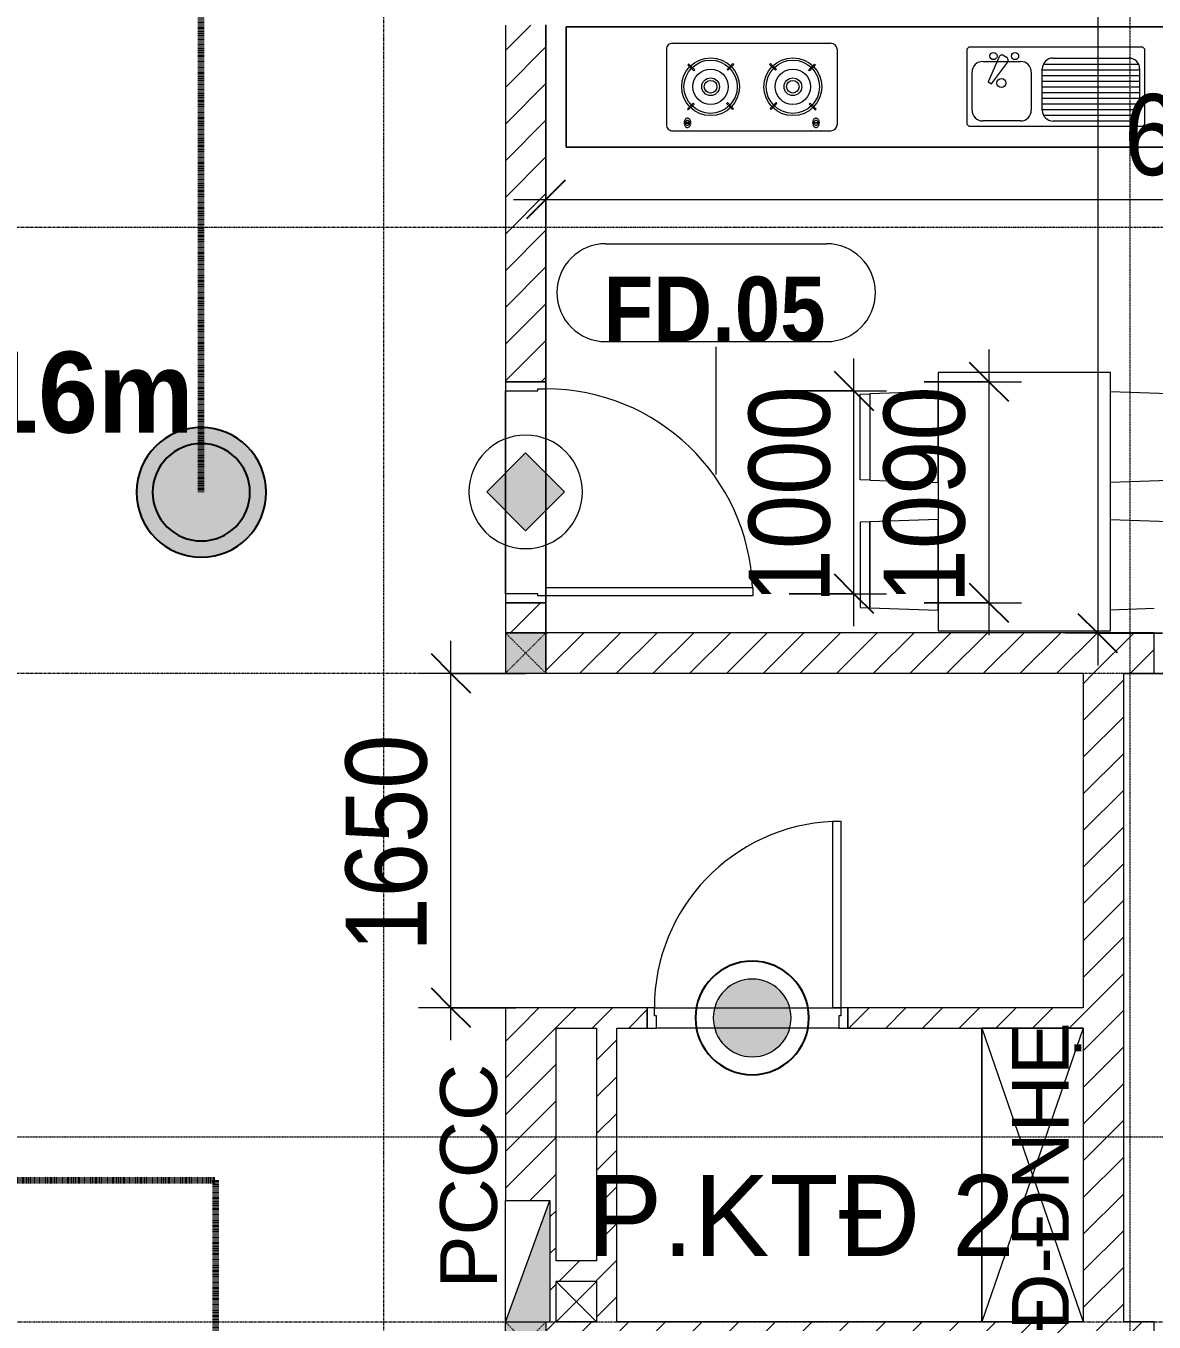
# Model space of a CAD drawing. Header units: millimetres. Extents: x 962 to 241049, y -15958 to 84407.
# Drawn here: x 179666 to 185232, y 33837 to 40231 of the extents above; entities that cross this region are included whole.
import ezdxf

# ---------------------------------------------------------------- set-up
doc = ezdxf.new("R2010")
doc.units = ezdxf.units.MM
for name, pattern in [('1 NÉT CALL OUT', [6, 3, -3]), ('Dash', [6, 3, -3]), ('Dash Dot 3_16_', [7.9375, 4.7625, -1.5875, 0, -1.5875]), ('Grid Line', [22.225, 12.7, -3.175, 3.175, -3.175])]:
    doc.linetypes.add(name, pattern=pattern)
for name, color, linetype, lineweight in [('0-1', 7, 'Continuous', 5), ('0-2', 250, 'Continuous', 9), ('A-ANNO-DIMS', 211, 'Continuous', 9), ('A-ANNO-DIMS-160', 211, 'Continuous', 9), ('A-ANNO-NOTE', 131, 'Continuous', 9), ('A-ANNO-NOTE-1', 131, 'Continuous', 25), ('A-AREA-IDEN', 2, 'Continuous', 9), ('A-DETL-3', 90, '1 NÉT CALL OUT', 100), ('A-DETL-GENF', 92, 'Continuous', 9), ('A-DETL-GENF-2', 1, 'Continuous', 9), ('A-DOOR-3', 1, 'Continuous', 9), ('A-DOOR-FRAM-1', 1, 'Continuous', 9), ('A-DOOR-IDEN', 31, 'Continuous', 9), ('A-FLOR', 192, 'Continuous', 9), ('A-FLOR-1', 250, 'Continuous', 9), ('A-FLOR-2', 9, 'Continuous', 9), ('A-WALL', 113, 'Continuous', 9), ('A-WALL-3', 113, 'Continuous', 18), ('A-WALL-PATT-2', 111, 'Continuous', 9), ('E-FIRE', 2, 'Continuous', 9), ('G-ANNO-SYMB-1', 111, 'Dash Dot 3_16_', 18), ('G-ANNO-TEXT-1', 7, 'Continuous', 9), ('G-ANNO-TEXT-2', 142, 'Continuous', 9), ('I-FURN', 30, 'Continuous', 9), ('I-FURN-1', 254, 'Continuous', 9), ('S-COLS', 52, 'Continuous', 9), ('S-COLS-1', 52, 'Continuous', 5), ('S-COLS-6', 52, 'Continuous', 18), ('S-COLS-7', 52, 'Dash', 9), ('S-COLS-HDLN', 52, 'Dash', 9), ('S-GRID-1', 1, 'Grid Line', 9), ('S-STRS', 31, 'Continuous', 9)]:
    doc.layers.add(name, color=color, linetype=linetype, lineweight=lineweight)
doc.styles.add('Arial_10', font='arial_0.ttf', dxfattribs={"height": 280})
doc.styles.add('Arial_11', font='arial_0.ttf', dxfattribs={"height": 400})
doc.styles.add('Arial_12', font='arial_0.ttf', dxfattribs={"width": 0.95, "height": 400})
doc.styles.add('Arial_B_4', font='arialbd_0.ttf', dxfattribs={"height": 400})
doc.styles.add('Arial_B_5', font='arialbd_0.ttf', dxfattribs={"width": 0.9, "height": 320})
doc.styles.add('UTM Avo', font='UTM Avo.ttf', dxfattribs={"width": 0.9, "height": 400})
doc.dimstyles.new('1_Dim_chi_tiet_2_5', dxfattribs={"dimscale": 304.8, "dimtxt": 399.720379, "dimasz": 0.629921, "dimexe": 0.524934, "dimexo": 0.0625, "dimgap": 0.052493, "dimtad": 1, "dimdec": 0, "dimrnd": 5, "dimzin": 0, "dimdsep": 46, "dimtxsty": 'UTM Avo', "dimblk1": 'OBLIQUE', "dimblk2": 'OBLIQUE', "dimsah": 1, "dimcen": 0.09, "dimdle": 0.524934, "dimazin": 0, "dimtfac": 1, "dimtdec": 4, "dimtix": 1, "dimtmove": 0, "dimatfit": 3, "dimfxl": 1.049869, "dimfxlon": 1, "dimtvp": 1, "dimtolj": 1, "dimtzin": 0, "dimarcsym": 2})
doc.dimstyles.new('1_Dim_chi_tiet_2_5_1', dxfattribs={"dimscale": 304.8, "dimtxt": 399.720379, "dimasz": 0.629921, "dimexe": 0.524934, "dimexo": 0.0625, "dimgap": 0.052493, "dimtad": 1, "dimdec": 0, "dimrnd": 5, "dimzin": 0, "dimdsep": 46, "dimtxsty": 'UTM Avo', "dimblk1": 'OBLIQUE', "dimblk2": 'OBLIQUE', "dimsah": 1, "dimcen": 0.09, "dimdle": 0.524934, "dimazin": 0, "dimtfac": 1, "dimtdec": 4, "dimtix": 1, "dimtmove": 0, "dimatfit": 3, "dimfxl": 1.049869, "dimfxlon": 1, "dimtvp": 1, "dimtolj": 1, "dimtzin": 0, "dimarcsym": 2})
pattern_1 = [(45, (63179.03, 0), (-90.50967, 90.50967), [])]

# ---------------------------------------------------------------- blocks, each defined once
blk = doc.blocks.new('NCV_TKTC_KET CAU_rvt-1-TKCS_MB TẦNG 1')
at = {"layer": 'A-FLOR-1'}
for p, q in [((121902.6, 37036.9), (122052.6, 37036.9)), ((121202.6, 35287.3), (121702.6, 35287.3))]:
    blk.add_line(p, q, dxfattribs=at)
blk = doc.blocks.new('HE BEP A1 - HE BEP A 2-944694-TKCS_MB TẦNG 1')
at = {"layer": 'I-FURN'}
for p, q in [((0, 0), (662.4, 0)), ((0, -594.4), (0, 0)), ((662.4, 0), (662.4, -594.4)), ((662.4, 0), (662.4, -594.4)), ((3700, 0), (662.4, 0)), ((3700, -594.4), (3700, 0)), ((3700, -594.4), (3700, 0)), ((844.9, -120.7), (844.9, -476.9)), ((1706.9, -103.2), (862.4, -103.2)), ((1724.4, -476.9), (1724.4, -120.7)), ((2364, -483.2), (2364, -111.2)), ((3175.6, -81.2), (2394, -81.2)), ((2451.6, -118.3), (2484.1, -118.3)), ((2451.6, -122.3), (2451.6, -118.3)), ((2484.1, -122.3), (2451.6, -122.3)), ((2484.1, -118.3), (2484.1, -122.3)), ((3085.5, -118.3), (3085.5, -122.3)), ((3118, -118.3), (3085.5, -118.3)), ((3085.5, -122.3), (3118, -122.3)), ((3118, -122.3), (3118, -118.3)), ((3205.6, -483.2), (3205.6, -111.2)), ((871.5, -386.8), (871.5, -182.3)), ((871.5, -184.9), (1351.6, -184.9)), ((877.9, -156.9), (1345.2, -156.9)), ((924.9, -128.9), (1298.3, -128.9)), ((1351.6, -182.3), (1351.6, -386.8)), ((1405.6, -369.9), (1405.6, -183.2)), ((1459, -129.9), (1644.4, -129.9)), ((1697.8, -183.2), (1697.8, -369.9)), ((2471.8, -183.9), (2467.4, -188.3)), ((2467.4, -188.3), (2496.5, -217.4)), ((2500.9, -213), (2471.8, -183.9)), ((2689.3, -186.7), (2660.2, -215.8)), ((2664.6, -220.2), (2693.7, -191.1)), ((2693.7, -191.1), (2689.3, -186.7)), ((2875.9, -191.1), (2880.3, -186.7)), ((2905, -220.2), (2875.9, -191.1)), ((2880.3, -186.7), (2909.4, -215.8)), ((3068.7, -213), (3097.9, -183.9)), ((3102.3, -188.3), (3073.1, -217.4)), ((3097.9, -183.9), (3102.3, -188.3)), ((871.5, -212.9), (1351.6, -212.9)), ((871.5, -240.9), (1351.6, -240.9)), ((2496.5, -217.4), (2500.9, -213)), ((2660.2, -215.8), (2664.6, -220.2)), ((2909.4, -215.8), (2905, -220.2)), ((3073.1, -217.4), (3068.7, -213)), ((871.5, -268.9), (1351.6, -268.9)), ((871.5, -296.9), (1351.6, -296.9)), ((1602.7, -313.4), (1523.8, -418.4)), ((1618.1, -322.3), (1602.7, -313.4)), ((871.5, -324.9), (1351.6, -324.9)), ((871.5, -352.9), (1351.6, -352.9)), ((871.5, -380.9), (1351.6, -380.9)), ((1566.6, -443.1), (1618.1, -322.3)), ((2470.1, -405.9), (2499.2, -376.7)), ((2503.6, -381.1), (2474.5, -410.3)), ((2499.2, -376.7), (2503.6, -381.1)), ((2663, -383.9), (2667.3, -379.5)), ((2667.3, -379.5), (2696.5, -408.6)), ((2902.3, -379.5), (2873.2, -408.6)), ((2906.7, -383.9), (2902.3, -379.5)), ((3070.4, -376.7), (3066, -381.1)), ((3066, -381.1), (3095.1, -410.3)), ((3099.5, -405.9), (3070.4, -376.7)), ((876.4, -408.9), (1346.8, -408.9)), ((1298.3, -440.1), (924.9, -440.1)), ((1644.4, -423.2), (1459, -423.2)), ((1541.1, -452.3), (1528.6, -445.1)), ((2474.5, -410.3), (2470.1, -405.9)), ((2692.1, -413), (2663, -383.9)), ((2696.5, -408.6), (2692.1, -413)), ((2873.2, -408.6), (2877.5, -413)), ((2877.5, -413), (2906.7, -383.9)), ((3095.1, -410.3), (3099.5, -405.9)), ((862.4, -494.4), (1706.9, -494.4)), ((3175.6, -513.2), (2394, -513.2)), ((662.4, -594.4), (0, -594.4)), ((662.4, -594.4), (3700, -594.4))]:
    blk.add_line(p, q, dxfattribs=at)
for centre, radius in [((2581.9, -298.5), 142.6), ((2581.9, -298.5), 131.3), ((2987.7, -298.5), 142.6), ((2987.7, -298.5), 131.3), ((2581.9, -298.5), 87.2), ((2581.9, -298.5), 43.6), ((2987.7, -298.5), 87.2), ((2987.7, -298.5), 43.6), ((1552.8, -316.6), 22.2), ((2581.9, -298.5), 30.9), ((2987.7, -298.5), 30.9), ((1485.9, -449.9), 17.8), ((1592.6, -449.9), 17.8)]:
    blk.add_circle(centre, radius, dxfattribs=at)
for centre, radius, start, end in [((862.4, -120.7), 17.5, 90, 180), ((1706.9, -120.7), 17.5, 0, 90), ((2394, -111.2), 30, 90, 180), ((2485.1, -120.7), 33.5, 163.94189, 180), ((2485.1, -120.7), 33.5, 180, 196.05811), ((2476.6, -118.2), 24.7, 145.20397, 163.94189), ((2467.8, -120.3), 11.6, 9.71775, 170.28225), ((2467.8, -120.3), 11.6, 189.9102, 350.0898), ((2471.3, -114.5), 18.1, 120.79762, 145.20397), ((2467.9, -108.8), 11.5, 90, 120.79762), ((2467.9, -108.8), 11.5, 59.20238, 90), ((2464.5, -114.5), 18.1, 34.79603, 59.20238), ((2459.1, -118.2), 24.7, 16.05811, 34.79603), ((2450.6, -120.7), 33.5, 0, 16.05811), ((2450.6, -120.7), 33.5, 343.94189, 0), ((3119, -120.7), 33.5, 163.94189, 180), ((3119, -120.7), 33.5, 180, 196.05811), ((3110.5, -118.2), 24.7, 145.20397, 163.94189), ((3105.2, -114.5), 18.1, 120.79762, 145.20397), ((3101.8, -120.3), 11.6, 9.71775, 170.28225), ((3101.8, -120.3), 11.6, 189.9102, 350.0898), ((3101.8, -108.8), 11.5, 90, 120.79762), ((3101.8, -108.8), 11.5, 59.20238, 90), ((3098.4, -114.5), 18.1, 34.79603, 59.20238), ((3093, -118.2), 24.7, 16.05811, 34.79603), ((3084.5, -120.7), 33.5, 0, 16.05811), ((3084.5, -120.7), 33.5, 343.94189, 0), ((3175.6, -111.2), 30, 360, 90), ((924.9, -182.3), 53.3, 90, 180), ((1298.3, -182.3), 53.3, 0, 90), ((1459, -183.2), 53.3, 90, 180), ((1644.4, -183.2), 53.3, 0, 90), ((2476.6, -123.1), 24.7, 196.05811, 214.79603), ((2471.3, -126.9), 18.1, 214.79603, 239.20238), ((2467.9, -132.6), 11.5, 239.20238, 270), ((2467.9, -132.6), 11.5, 270, 300.79762), ((2464.5, -126.9), 18.1, 300.79762, 325.20397), ((2459.1, -123.1), 24.7, 325.20397, 343.94189), ((3110.5, -123.1), 24.7, 196.05811, 214.79603), ((3105.2, -126.9), 18.1, 214.79603, 239.20238), ((3101.8, -132.6), 11.5, 239.20238, 270), ((3101.8, -132.6), 11.5, 270, 300.79762), ((3098.4, -126.9), 18.1, 300.79762, 325.20397), ((3093, -123.1), 24.7, 325.20397, 343.94189), ((1459, -369.9), 53.3, 180, 270), ((1644.4, -369.9), 53.3, 270, 0), ((924.9, -386.8), 53.3, 180, 270), ((1298.3, -386.8), 53.3, 270, 0), ((1537.5, -429.7), 17.8, 140.53825, 240.0479), ((1549.9, -436.9), 17.8, 240.0479, 339.46209), ((862.4, -476.9), 17.5, 180, 270), ((1706.9, -476.9), 17.5, 270, 0), ((2394, -483.2), 30, 180, 270), ((3175.6, -483.2), 30, 270, 0)]:
    blk.add_arc(centre, radius, start, end, dxfattribs=at)
at = {"layer": 'I-FURN-1'}
for p, q in [((0, 0), (3700, 0)), ((0, -594.4), (0, 0)), ((3700, 0), (3700, -594.4)), ((3700, -594.4), (0, -594.4))]:
    blk.add_line(p, q, dxfattribs=at)
blk = doc.blocks.new('RES_BAN AN 1 - RES_BAN AN 1-V84-TKCS_MB TẦNG 1')
at = {"layer": 'I-FURN-1'}
for p, q in [((-425, 0), (-425, -1275)), ((425, 0), (-425, 0)), ((425, -1275), (425, 0)), ((-640, -109.5), (-425, -102.3)), ((-425, -102.3), (-425, -549.7)), ((425, -102.3), (425, -549.7)), ((761.9, -113.5), (425, -102.3)), ((761.9, -538.5), (761.9, -113.5)), ((761.9, -113.5), (761.9, -538.5)), ((809.6, -115.1), (761.9, -113.5)), ((809.6, -536.9), (809.6, -115.1)), ((-809.6, -140), (-809.6, -536.9)), ((-761.9, -538.5), (-761.9, -140)), ((-761.9, -538.5), (-761.9, -140)), ((-809.6, -536.9), (-761.9, -538.5)), ((-425, -549.7), (-761.9, -538.5)), ((425, -549.7), (761.9, -538.5)), ((761.9, -538.5), (809.6, -536.9)), ((-809.6, -745.3), (-761.9, -743.8)), ((-809.6, -1167.2), (-809.6, -745.3)), ((-761.9, -743.8), (-425, -732.5)), ((-761.9, -1168.8), (-761.9, -743.8)), ((-761.9, -743.8), (-761.9, -1168.8)), ((-425, -732.5), (-425, -1180)), ((425, -732.5), (425, -1180)), ((761.9, -743.8), (425, -732.5)), ((761.9, -743.8), (809.6, -745.3)), ((761.9, -1168.8), (761.9, -743.8)), ((761.9, -1168.8), (761.9, -743.8)), ((809.6, -745.3), (809.6, -1167.2)), ((-761.9, -1168.8), (-809.6, -1167.2)), ((-425, -1180), (-761.9, -1168.8)), ((425, -1180), (761.9, -1168.8)), ((809.6, -1167.2), (761.9, -1168.8)), ((-425, -1275), (425, -1275))]:
    blk.add_line(p, q, dxfattribs=at)
blk = doc.blocks.new('NCV_TKTC_TANG 1_rvt-1-TKCS_MB TẦNG 1')
at = {"layer": 'A-FLOR-2'}
for p, q in [((119052.6, 40236.9), (119052.6, 37237.4)), ((118852.6, 38430.3), (118852.6, 37430.3)), ((119052.6, 37387.8), (119052.6, 38477.8))]:
    blk.add_line(p, q, dxfattribs=at)
at = {"layer": 'I-FURN-1', "rotation": 180}
for name, p in [('HE BEP A1 - HE BEP A 2-944694-TKCS_MB TẦNG 1', (122852.6, 39632.6)), ('RES_BAN AN 1 - RES_BAN AN 1-V84-TKCS_MB TẦNG 1', (121412.6, 37246.9))]:
    blk.add_blockref(name, p, dxfattribs=at)
blk = doc.blocks.new('FD_05 - FD_05-1000x2200mm-835434-TKCS_MB TẦNG 1')
at = {"layer": 'A-DETL-GENF-2'}
for p, q in [((470, 100), (470, 1120)), ((470, 1120), (510, 1120)), ((510, 1120), (510, 100)), ((510, 100), (470, 100))]:
    blk.add_line(p, q, dxfattribs=at)
blk.add_arc((510, 100), 1020, 92.24747, 180, dxfattribs=at)
at = {"layer": 'A-DOOR-FRAM-1'}
for p, q in [((-510, 100), (-545, 100)), ((-545, 100), (-545, -100)), ((-510, 60), (-510, 100)), ((545, 100), (510, 100)), ((510, 100), (510, 60)), ((545, -100), (545, 100)), ((-500, 60), (-510, 60)), ((-500, -100), (-500, 60)), ((510, 60), (500, 60)), ((500, 60), (500, -100)), ((-545, -100), (-500, -100)), ((500, -100), (545, -100))]:
    blk.add_line(p, q, dxfattribs=at)
blk = doc.blocks.new('G1_SOF - BO TRU - 200x200-3051103-TKCS_MB TẦNG 1')
at = {"layer": 'S-COLS-HDLN'}
for p, q in [((-100, -100), (100, 100)), ((100, -100), (-100, 100))]:
    blk.add_line(p, q, dxfattribs=at)
blk = doc.blocks.new('FD_02 - FD_03 - FD_03-KY THUAT-900x2200mm-801878-TKCS_MB TẦNG 1')
at = {"layer": 'A-DETL-GENF-2'}
for p, q in [((420, 50), (420, 970)), ((420, 970), (460, 970)), ((460, 970), (460, 50)), ((460, 50), (420, 50))]:
    blk.add_line(p, q, dxfattribs=at)
blk.add_arc((460, 50), 920, 92.49191, 180, dxfattribs=at)
at = {"layer": 'A-DOOR-FRAM-1'}
for p, q in [((-460, 50), (-495, 50)), ((-495, 50), (-495, -50)), ((-460, 10), (-460, 50)), ((-450, 10), (-460, 10)), ((-450, -50), (-450, 10)), ((460, 10), (450, 10)), ((450, 10), (450, -50)), ((495, 50), (460, 50)), ((460, 50), (460, 10)), ((495, -50), (495, 50)), ((-495, -50), (-450, -50)), ((450, -50), (495, -50))]:
    blk.add_line(p, q, dxfattribs=at)
blk = doc.blocks.new('G1_SOF - BO TRU - 200x200-V254-TKCS_MB TẦNG 1')
at = {"layer": 'S-COLS'}
blk.add_hatch(color=256, dxfattribs=at).paths.add_polyline_path([(-100, 100), (-100, -99.6), (100, -99.6), (100, 100), (-31.9, 100)])
at = {"layer": 'S-COLS-6'}
for p, q in [((-100, 100), (100, 100)), ((-100, -99.6), (-100, 100)), ((100, 100), (100, -99.6))]:
    blk.add_line(p, q, dxfattribs=at)
at = {"layer": 'S-COLS-HDLN'}
for p, q in [((100, -100), (-100, 100)), ((-100, -100), (100, 100))]:
    blk.add_line(p, q, dxfattribs=at)
blk = doc.blocks.new('40_HY_FIX_FS-FH_FHR_R19_Scale 1_300 - FH _ FHR-4771138-TKCS_MB TẦNG 1')
at = {"layer": 'E-FIRE'}
blk.add_hatch(color=256, dxfattribs=at).paths.add_polyline_path([(300, -120), (300, 100), (-300, 100), (-59.6, 11.9)])
at = {"layer": 'A-DETL-GENF'}
for p, q in [((-300, 100), (300, 100)), ((300, -120), (-300, 100)), ((-300, 100), (300, 100)), ((-300, -120), (-300, 100)), ((300, 100), (300, -120)), ((300, 100), (300, -120)), ((300, -120), (-300, -120))]:
    blk.add_line(p, q, dxfattribs=at)
blk = doc.blocks.new('DIMBLOCK209-TKCS_MB TẦNG 1')
at = {"layer": 'A-ANNO-DIMS-160'}
for p, q in [((184953.6, 45395.3), (184953.6, 37075.3)), ((185273.6, 45235.3), (184793.6, 45235.3)), ((184953.6, 45235.3), (185273.6, 45235.3)), ((185273.6, 37235.3), (184793.6, 37235.3)), ((184953.6, 37235.3), (185273.6, 37235.3))]:
    blk.add_line(p, q, dxfattribs=at)
at = {"layer": 'A-ANNO-DIMS-160', "lineweight": 25}
for p, q in [((184953.6, 45235.3), (184857.6, 45331.3)), ((184953.6, 45235.3), (185049.6, 45139.3)), ((184953.6, 37235.3), (184857.6, 37331.3)), ((184953.6, 37235.3), (185049.6, 37139.3))]:
    blk.add_line(p, q, dxfattribs=at)
at = {"layer": 'A-ANNO-DIMS-160', "color": 0, "insert": (184434, 40687.5), "char_height": 400, "width": 1314.636, "attachment_point": 1, "rotation": 90, "line_spacing_factor": 1.110334, "style": 'UTM Avo'}
blk.add_mtext('8000', dxfattribs=at)
blk = doc.blocks.new('_Oblique')
at = {"color": 0, "linetype": 'ByBlock', "lineweight": -2}
blk.add_line((-0.5, -0.5), (0.5, 0.5), dxfattribs=at)
blk = doc.blocks.new('HDNDCT_GHI CHÚ CỬA CHỐNG CHÁY EI30 - HDNDCT_GHI CHÚ CỬA CHỐNG CHÁY EI30-2461928-TKCS_MB TẦNG 1')
at = {"layer": 'A-ANNO-NOTE'}
blk.add_hatch(color=256, dxfattribs=at).paths.add_polyline_path([(-1.2, 0), (0, 1.2), (1.2, 0), (0, -1.2)])
for p, q in [((0, 1.2), (-1.2, 0)), ((1.2, 0), (0, 1.2)), ((-1.2, 0), (0, -1.2)), ((0, -1.2), (1.2, 0))]:
    blk.add_line(p, q, dxfattribs=at)
for start, end in [(360, 180), (180, 360)]:
    blk.add_arc((0, 0), 1.75, start, end, dxfattribs=at)
blk = doc.blocks.new('HDNDCT_GHI CHÚ CỬA CHỐNG CHÁY EI60 - HDNDCT_GHI CHÚ CỬA CHỐNG CHÁY EI60-1614697-TKCS_MB TẦNG 1')
at = {"layer": 'A-ANNO-NOTE'}
h = blk.add_hatch(color=256, dxfattribs=at)
edge = h.paths.add_edge_path()
edge.add_arc((0, 0), 1.2, 0, 180)
edge.add_arc((0, 0), 1.2, 180, 360)
for radius, start, end in [(1.75, 360, 180), (1.2, 360, 180), (1.2, 180, 360)]:
    blk.add_arc((0, 0), radius, start, end, dxfattribs=at)
at = {"layer": 'A-ANNO-NOTE-1'}
for start, end in [(360, 180), (180, 360)]:
    blk.add_arc((0, 0), 1.75, start, end, dxfattribs=at)
blk = doc.blocks.new('HDNDCT_DIEM THOAT HIEM XA NHAT - HDNDCT_DIEM THOAT HIEM XA NHAT-2431632-TKCS_MB TẦNG 1')
at = {"layer": 'A-ANNO-NOTE'}
h = blk.add_hatch(color=256, dxfattribs=at)
edge = h.paths.add_edge_path()
edge.add_arc((0, 0), 2, 0, 180)
edge.add_arc((0, 0), 2, 180, 360)
edge = h.paths.add_edge_path()
edge.add_arc((0, 0), 1.5, 180, 360)
edge.add_arc((0, 0), 1.5, 360, 540)
h = blk.add_hatch(color=256, dxfattribs=at)
edge = h.paths.add_edge_path()
edge.add_arc((0, 0), 1.5, 0, 180)
edge.add_arc((0, 0), 1.5, 180, 360)
at = {"layer": 'A-ANNO-NOTE-1'}
for radius, start, end in [(2, 0, 180), (1.5, 0, 180), (1.5, 0, 180), (1.5, 180, 360), (2, 180, 360), (1.5, 180, 360)]:
    blk.add_arc((0, 0), radius, start, end, dxfattribs=at)
blk = doc.blocks.new('DIMBLOCK288-TKCS_MB TẦNG 1')
at = {"layer": 'A-ANNO-DIMS-160'}
for p, q in [((184417, 38635.3), (184417, 37225.3)), ((184097, 38475.3), (184577, 38475.3)), ((184417, 38475.3), (184097, 38475.3)), ((184097, 37385.3), (184577, 37385.3)), ((184417, 37385.3), (184097, 37385.3))]:
    blk.add_line(p, q, dxfattribs=at)
at = {"layer": 'A-ANNO-DIMS-160', "lineweight": 25}
for p, q in [((184417, 38475.3), (184321, 38571.3)), ((184417, 38475.3), (184513, 38379.3)), ((184417, 37385.3), (184321, 37481.3)), ((184417, 37385.3), (184513, 37289.3))]:
    blk.add_line(p, q, dxfattribs=at)
at = {"layer": 'A-ANNO-DIMS-160', "color": 0, "insert": (183897.4, 37382.5), "char_height": 400, "width": 1314.636, "attachment_point": 1, "rotation": 90, "line_spacing_factor": 1.110334, "style": 'UTM Avo'}
blk.add_mtext('1090', dxfattribs=at)
blk = doc.blocks.new('DIMBLOCK289-TKCS_MB TẦNG 1')
at = {"layer": 'A-ANNO-DIMS-160'}
for p, q in [((183751.1, 37270.3), (183751.1, 38590.3)), ((183431.1, 38430.3), (183911.1, 38430.3)), ((183751.1, 38430.3), (183431.1, 38430.3)), ((183431.1, 37430.3), (183911.1, 37430.3)), ((183751.1, 37430.3), (183431.1, 37430.3))]:
    blk.add_line(p, q, dxfattribs=at)
at = {"layer": 'A-ANNO-DIMS-160', "lineweight": 25}
for p, q in [((183751.1, 38430.3), (183655.1, 38526.3)), ((183751.1, 38430.3), (183847.1, 38334.3)), ((183751.1, 37430.3), (183655.1, 37526.3)), ((183751.1, 37430.3), (183847.1, 37334.3))]:
    blk.add_line(p, q, dxfattribs=at)
at = {"layer": 'A-ANNO-DIMS-160', "color": 0, "insert": (183231.5, 37382.5), "char_height": 400, "width": 1314.636, "attachment_point": 1, "rotation": 90, "line_spacing_factor": 1.110334, "style": 'UTM Avo'}
blk.add_mtext('1000', dxfattribs=at)
blk = doc.blocks.new('STN_Door Tag - STN_Door Tag-1788670-TKCS_MB TẦNG 1')
at = {"layer": 'A-DOOR-IDEN'}
for p, q in [((-3.37, 1.495), (3.431, 1.495)), ((-3.37, -1.524), (3.431, -1.524))]:
    blk.add_line(p, q, dxfattribs=at)
for centre, start, end in [((-3.37, -0.015), 90, 270), ((3.431, -0.015), 270, 90)]:
    blk.add_arc(centre, 1.509, start, end, dxfattribs=at)
blk = doc.blocks.new('DIMBLOCK308-TKCS_MB TẦNG 1')
at = {"layer": 'A-ANNO-DIMS-160'}
for p, q in [((181762.8, 35227.4), (181762.8, 37196.9)), ((182131, 37036.9), (181602.8, 37036.9)), ((181762.8, 37036.9), (182131, 37036.9)), ((182082.8, 35387.4), (181602.8, 35387.4)), ((181762.8, 35387.4), (182082.8, 35387.4))]:
    blk.add_line(p, q, dxfattribs=at)
at = {"layer": 'A-ANNO-DIMS-160', "lineweight": 25}
for p, q in [((181762.8, 37036.9), (181666.8, 37132.9)), ((181762.8, 37036.9), (181858.8, 36940.9)), ((181762.8, 35387.4), (181666.8, 35483.4)), ((181762.8, 35387.4), (181858.8, 35291.4))]:
    blk.add_line(p, q, dxfattribs=at)
at = {"layer": 'A-ANNO-DIMS-160', "color": 0, "insert": (181243.1, 35664.4), "char_height": 400, "width": 1314.636, "attachment_point": 1, "rotation": 90, "line_spacing_factor": 1.110334, "style": 'UTM Avo'}
blk.add_mtext('1650', dxfattribs=at)
blk = doc.blocks.new('DIMBLOCK374-TKCS_MB TẦNG 1')
at = {"layer": 'A-ANNO-DIMS-160'}
for p, q in [((182231.5, 39695.5), (182231.5, 39215.5)), ((182231.5, 39375.5), (182231.5, 39695.5)), ((189031.6, 39695.5), (189031.6, 39215.5)), ((189031.6, 39375.5), (189031.6, 39695.5)), ((182071.5, 39375.5), (189191.6, 39375.5))]:
    blk.add_line(p, q, dxfattribs=at)
at = {"layer": 'A-ANNO-DIMS-160', "lineweight": 25}
for p, q in [((182231.5, 39375.5), (182327.5, 39471.5)), ((189031.6, 39375.5), (189127.6, 39471.5)), ((182231.5, 39375.5), (182135.5, 39279.5)), ((189031.6, 39375.5), (188935.6, 39279.5))]:
    blk.add_line(p, q, dxfattribs=at)
at = {"layer": 'A-ANNO-DIMS-160', "color": 0, "insert": (185083.8, 39895.2), "char_height": 400, "width": 1314.636, "attachment_point": 1, "line_spacing_factor": 1.110334, "style": 'UTM Avo'}
blk.add_mtext('6800', dxfattribs=at)

msp = doc.modelspace()

# ---------------------------------------------------------------- hatches: boundary and pattern name
at = {"layer": 'A-WALL-PATT-2'}
h = msp.add_hatch(dxfattribs=at)
h.set_pattern_fill('FP_1', color=256, style=0, pattern_type=2)
h.set_pattern_definition(pattern_1)
h.paths.add_polyline_path([(182031.5, 37237.4), (182231.5, 37237.4), (182231.5, 37385.3), (182031.5, 37385.3)])
h.paths.add_polyline_path([(182031.5, 38475.3), (182231.5, 38475.3), (182231.5, 40235.3), (182031.5, 40235.3)])
h.paths.add_polyline_path([(182163.4, 40435.3), (182231.5, 40435.3), (182231.5, 41286.9), (182031.5, 41286.9), (182031.5, 40435.3)])
h = msp.add_hatch(dxfattribs=at)
h.set_pattern_fill('FP_1', color=256, style=0, pattern_type=2)
h.set_pattern_definition(pattern_1)
h.paths.add_polyline_path([(185081.6, 37037.4), (185231.6, 37037.4), (185231.6, 37237.4), (182231.5, 37237.4), (182231.5, 37037.4), (184881.6, 37037.4)])
h = msp.add_hatch(dxfattribs=at)
h.set_pattern_fill('FP_1', color=256, style=0, pattern_type=2)
h.set_pattern_definition(pattern_1)
h.paths.add_polyline_path([(185081.6, 33837.4), (185081.6, 37037.4), (184881.6, 37037.4), (184881.6, 33837.4)])
h = msp.add_hatch(dxfattribs=at)
h.set_pattern_fill('FP_1', color=256, style=0, pattern_type=2)
h.set_pattern_definition(pattern_1)
h.paths.add_polyline_path([(182163.4, 35287.4), (182731.6, 35287.4), (182731.6, 35387.4), (182031.6, 35387.4), (182031.6, 35287.4)])
h.paths.add_polyline_path([(183775.5, 35287.4), (184881.6, 35287.4), (184881.6, 35387.4), (183721.6, 35387.4), (183721.6, 35287.4)])
h = msp.add_hatch(dxfattribs=at)
h.set_pattern_fill('FP_1', color=256, style=0, pattern_type=2)
h.set_pattern_definition(pattern_1)
h.paths.add_polyline_path([(182251.6, 33837.4), (182281.6, 33837.4), (182281.6, 35287.4), (182031.6, 35287.4), (182031.6, 34436.9), (182251.6, 34436.9), (182251.6, 34014.6)])
h = msp.add_hatch(dxfattribs=at)
h.set_pattern_fill('FP_1', color=256, style=0, pattern_type=2)
h.set_pattern_definition(pattern_1)
h.paths.add_polyline_path([(182581.5, 33837.4), (182581.5, 35287.4), (182481.5, 35287.4), (182481.5, 33837.4)])
h = msp.add_hatch(dxfattribs=at)
h.set_pattern_fill('FP_1', color=256, style=0, pattern_type=2)
h.set_pattern_definition(pattern_1)
h.paths.add_polyline_path([(182481.5, 34038.8), (182481.5, 34138.8), (182281.6, 34138.8), (182281.6, 34038.8)])
h = msp.add_hatch(dxfattribs=at)
h.set_pattern_fill('FP_1', color=256, style=0, pattern_type=2)
h.set_pattern_definition(pattern_1)
h.paths.add_polyline_path([(185231.6, 33637.4), (185231.6, 33837.4), (182231.6, 33836.9), (182231.6, 33637.4), (183775.5, 33637.4)])
at = {"layer": 'S-COLS-1'}
msp.add_hatch(color=256, dxfattribs=at).paths.add_polyline_path([(182031.5, 37037.4), (182231.5, 37037.4), (182231.5, 37237.4), (182031.5, 37237.4)])

# ---------------------------------------------------------------- linework, layer by layer
at = {"layer": '0-2'}
for p, q in [((184381.6, 35287.3), (184881.6, 33837.4)), ((184881.6, 35287.3), (184381.6, 33837.4)), ((184381.6, 35287.3), (184381.6, 33837.4)), ((184881.6, 35287.3), (184381.6, 35287.3)), ((182281.6, 34037.2), (182481.5, 33837.4)), ((182481.5, 34037.2), (182281.6, 33837.4))]:
    msp.add_line(p, q, dxfattribs=at)
at = {"layer": 'A-DETL-3'}
for p, q in [((180531.6, 37930.3), (180531.6, 47314.6)), ((172201.6, 34537.4), (180601.6, 34537.4)), ((180601.6, 34537.4), (180601.6, 22016.9))]:
    msp.add_line(p, q, dxfattribs=at)
at = {"layer": 'A-DOOR-IDEN'}
msp.add_line((183071.3, 38018.1), (183071.3, 38647.4), dxfattribs=at)
at = {"layer": 'A-FLOR'}
msp.add_line((184381.6, 33837.4), (184381.6, 35287.4), dxfattribs=at)
at = {"layer": 'A-WALL'}
for p, q in [((182031.5, 37430.3), (182031.5, 38430.3)), ((182231.5, 38440.3), (182231.5, 37420.3)), ((182031.5, 37237.4), (182231.5, 37237.4)), ((182231.5, 37237.4), (182231.5, 37037.4)), ((182766.6, 35387.4), (183686.6, 35387.4)), ((183676.6, 35287.4), (182776.6, 35287.4))]:
    msp.add_line(p, q, dxfattribs=at)
at = {"layer": 'A-WALL-3'}
for p, q in [((182031.5, 40235.3), (182031.5, 38475.3)), ((182231.5, 38475.3), (182231.5, 40235.3)), ((182031.5, 38475.3), (182231.5, 38475.3)), ((182031.5, 37385.3), (182031.5, 37237.4)), ((182231.5, 37385.3), (182031.5, 37385.3)), ((182231.5, 37237.4), (182231.5, 37385.3)), ((185231.6, 37237.4), (182231.5, 37237.4)), ((185231.6, 37037.4), (185231.6, 37237.4)), ((182231.5, 37037.4), (184881.6, 37037.4)), ((184881.6, 37037.4), (184881.6, 35387.4)), ((185081.6, 37037.4), (185231.6, 37037.4)), ((185081.6, 33837.4), (185081.6, 37037.4)), ((182731.6, 35387.4), (182031.6, 35387.4)), ((182031.6, 35387.4), (182031.6, 34436.9)), ((182731.6, 35287.4), (182731.6, 35387.4)), ((184881.6, 35387.4), (183721.6, 35387.4)), ((183721.6, 35387.4), (183721.6, 35287.4)), ((182281.6, 35287.4), (182481.5, 35287.4)), ((182281.6, 34138.8), (182281.6, 35287.4)), ((182481.5, 35287.4), (182481.5, 34138.8)), ((182581.5, 35287.4), (182731.6, 35287.4)), ((182581.5, 33837.4), (182581.5, 35287.4)), ((183721.6, 35287.4), (184881.6, 35287.4)), ((184881.6, 35287.4), (184881.6, 33837.4)), ((182481.5, 34138.8), (182281.6, 34138.8)), ((182281.6, 33837.4), (182281.6, 34038.8)), ((182281.6, 34038.8), (182481.5, 34038.8)), ((182481.5, 34038.8), (182481.5, 33837.4)), ((182481.5, 33837.4), (182281.6, 33837.4)), ((184881.6, 33837.4), (182581.5, 33837.4)), ((185231.6, 33837.4), (185081.6, 33837.4)), ((185231.6, 33637.4), (185231.6, 33837.4))]:
    msp.add_line(p, q, dxfattribs=at)
at = {"layer": 'G-ANNO-SYMB-1'}
for p, q in [((185111.6, 84025.7), (185111.6, 9773.9)), ((90628.5, 34751.5), (198105.9, 34751.5))]:
    msp.add_line(p, q, dxfattribs=at)
at = {"layer": 'S-COLS'}
for p, q in [((182231.5, 37237.4), (182031.5, 37237.4)), ((182231.5, 37037.4), (182231.5, 37237.4))]:
    msp.add_line(p, q, dxfattribs=at)
at = {"layer": 'S-COLS-6'}
for p, q in [((182031.5, 37237.4), (182031.5, 37037.4)), ((182031.5, 37037.4), (182231.5, 37037.4))]:
    msp.add_line(p, q, dxfattribs=at)
at = {"layer": 'S-GRID-1'}
for p, q in [((181431.6, 15532), (181431.6, 78459.2)), ((192368.8, 39236.9), (96265.8, 39236.9)), ((192368.8, 37036.9), (96265.8, 37036.9)), ((190336.8, 33836.9), (98297.8, 33836.9))]:
    msp.add_line(p, q, dxfattribs=at)
at = {"layer": 'S-STRS'}
msp.add_line((186551.6, 37035.6), (185081.6, 37035.6), dxfattribs=at)

# ---------------------------------------------------------------- block references
at = {"layer": '0-1'}
for name in ['NCV_TKTC_KET CAU_rvt-1-TKCS_MB TẦNG 1', 'NCV_TKTC_TANG 1_rvt-1-TKCS_MB TẦNG 1']:
    msp.add_blockref(name, (63179, 0), dxfattribs=at)
at = {"layer": 'A-ANNO-NOTE', "xscale": 160, "yscale": 160, "zscale": 160, "rotation": 180}
msp.add_blockref('HDNDCT_DIEM THOAT HIEM XA NHAT - HDNDCT_DIEM THOAT HIEM XA NHAT-2431632-TKCS_MB TẦNG 1', (180531.6, 37930.3), dxfattribs=at)
at = {"layer": 'A-ANNO-NOTE', "xscale": 160, "yscale": 160, "zscale": 160}
for name, p in [('HDNDCT_GHI CHÚ CỬA CHỐNG CHÁY EI30 - HDNDCT_GHI CHÚ CỬA CHỐNG CHÁY EI30-2461928-TKCS_MB TẦNG 1', (182131.5, 37932.4)), ('HDNDCT_GHI CHÚ CỬA CHỐNG CHÁY EI60 - HDNDCT_GHI CHÚ CỬA CHỐNG CHÁY EI60-1614697-TKCS_MB TẦNG 1', (183249.1, 35337.4))]:
    msp.add_blockref(name, p, dxfattribs=at)
at = {"layer": 'A-DOOR-3', "rotation": 270.0000000000001}
msp.add_blockref('FD_05 - FD_05-1000x2200mm-835434-TKCS_MB TẦNG 1', (182131.5, 37930.3), dxfattribs=at)
at = {"layer": 'A-DOOR-3'}
msp.add_blockref('FD_02 - FD_03 - FD_03-KY THUAT-900x2200mm-801878-TKCS_MB TẦNG 1', (183226.6, 35337.4), dxfattribs=at)
at = {"layer": 'A-DOOR-IDEN', "xscale": 159.9999999999999, "yscale": 159.9999999999999, "zscale": 159.9999999999999}
msp.add_blockref('STN_Door Tag - STN_Door Tag-1788670-TKCS_MB TẦNG 1', (183066.4, 38917.7), dxfattribs=at)
at = {"layer": 'E-FIRE', "rotation": 270.0000000000002}
msp.add_blockref('40_HY_FIX_FS-FH_FHR_R19_Scale 1_300 - FH _ FHR-4771138-TKCS_MB TẦNG 1', (182151.6, 34136.9), dxfattribs=at)
at = {"layer": 'S-COLS', "rotation": 180}
msp.add_blockref('G1_SOF - BO TRU - 200x200-V254-TKCS_MB TẦNG 1', (182131.6, 33737.4), dxfattribs=at)
at = {"layer": 'S-COLS-7', "rotation": 180}
msp.add_blockref('G1_SOF - BO TRU - 200x200-3051103-TKCS_MB TẦNG 1', (182131.5, 37137.4), dxfattribs=at)

# ---------------------------------------------------------------- texts
at = {"layer": 'A-AREA-IDEN', "insert": (183488.9, 34162.7), "char_height": 400, "width": 2128, "attachment_point": 8, "line_spacing_factor": 0.936439, "style": 'Arial_11'}
msp.add_mtext('\\pt8,16,24,32,40,48,56,64,72,80,88,96,104,112,120,128,136,144,152,160,168,176,184,192,200,208,216,224,232,240,248,256;P.KTĐ 2', dxfattribs=at)
at = {"layer": 'A-DOOR-IDEN', "insert": (183063.2, 38832.3), "char_height": 320, "width": 1124.64, "attachment_point": 5, "line_spacing_factor": 0.936439, "style": 'Arial_B_5'}
msp.add_mtext('\\pt7.2,14.4,21.6,28.8,36,43.2,50.4,57.6,64.8,72,79.2,86.4,93.6,100.8,108,115.2,122.4,129.6,136.8,144,151.2,158.4,165.6,172.8,180,187.2,194.4,201.6,208.8,216,223.2,230.4;FD.05', dxfattribs=at)
at = {"layer": 'G-ANNO-TEXT-1', "char_height": 280, "attachment_point": 5, "rotation": 90, "line_spacing_factor": 0.936439, "style": 'Arial_10'}
for s, insert, width in [('\\pt79.9988,160.0004,239.9992,320.0008,399.9996,480.0012,560,639.9988,720.0004,799.9992,880.0008,959.9996,1040.0012,1120,1199.9988,1280.0004,1359.9992,1440.0008,1519.9996,1600.0012,1680,1759.9988,1840.0004,1919.9992,2000.0008,2079.9996,2160.0012,2240,2319.9988,2400.0004,2479.9992,2560.0008;Đ-ĐNHẸ', (184701.7, 34555.1), 1640), ('\\pt79.9988,160.0004,239.9992,320.0008,399.9996,480.0012,560,639.9988,720.0004,799.9992,880.0008,959.9996,1040.0012,1120,1199.9988,1280.0004,1359.9992,1440.0008,1519.9996,1600.0012,1680,1759.9988,1840.0004,1919.9992,2000.0008,2079.9996,2160.0012,2240,2319.9988,2400.0004,2479.9992,2560.0008;PCCC', (181852, 34557.1), 1396.8)]:
    msp.add_mtext(s, dxfattribs=dict(at, insert=insert, width=width))
at = {"layer": 'G-ANNO-TEXT-2', "insert": (179962.6, 38421.4), "char_height": 400, "width": 1216, "attachment_point": 5, "line_spacing_factor": 0.936439, "style": 'Arial_12'}
msp.add_mtext('\\pt1824,3648,5472,7296,9120,10944,12768,14592,16416,18240,20064,21888,23712,25536,27360,29184,31008,32832,34656,36480,38304,40128,41952,43776,45600,47424,49248,51072,52896,54720,56544,58368;{\\fArial|b1|i0|c0|p34;16m}', dxfattribs=at)

# ---------------------------------------------------------------- dimensions: what is measured, and where the dimension line sits
at = {"layer": 'A-ANNO-DIMS'}
for base, p1, p2, dimstyle, override, picture, middle in [((184953.6, 37235.3), (185273.6, 45235.3), (185273.6, 37235.3), '1_Dim_chi_tiet_2_5', {"dimpost": '<>', "dimfxl": 8000}, 'DIMBLOCK209-TKCS_MB TẦNG 1', (184730.6, 41235.3)), ((183751.1, 38430.3), (183431.1, 37430.3), (183431.1, 38430.3), '1_Dim_chi_tiet_2_5_1', {"dimpost": '<>', "dimfxl": 1000}, 'DIMBLOCK289-TKCS_MB TẦNG 1', (183528.2, 37930.3)), ((184417, 37385.3), (184097, 38475.3), (184097, 37385.3), '1_Dim_chi_tiet_2_5_1', {"dimpost": '<>', "dimfxl": 1090}, 'DIMBLOCK288-TKCS_MB TẦNG 1', (184194.1, 37930.3)), ((181762.7707, 37036.936), (182082.7707, 35387.3629), (182131.0368, 37036.936), '1_Dim_chi_tiet_2_5_1', {"dimpost": '<>', "dimfxl": 1650.279152}, 'DIMBLOCK308-TKCS_MB TẦNG 1', (181539.7786, 36212.1494))]:
    dim = msp.add_linear_dim(base=base, p1=p1, p2=p2, angle=90, dimstyle=dimstyle, override=override, dxfattribs=at)
    dim.commit()
    dim.dimension.update_dxf_attribs({"geometry": picture, "text_midpoint": middle})
dim = msp.add_linear_dim(base=(189031.6, 39375.5), p1=(182231.5, 39695.5), p2=(189031.6, 39695.5), dimstyle='1_Dim_chi_tiet_2_5_1', override={"dimpost": '<>', "dimfxl": 6800.071331}, dxfattribs=at)
dim.commit()
dim.dimension.update_dxf_attribs({"geometry": 'DIMBLOCK374-TKCS_MB TẦNG 1', "text_midpoint": (185631.6, 39598.5)})

# ---------------------------------------------------------------- next in the draw order: texts
at = {"layer": 'G-ANNO-TEXT-1', "insert": (186252.6, 35341.8), "char_height": 400, "width": 1894.4, "attachment_point": 5, "line_spacing_factor": 0.936439, "style": 'Arial_B_4', "bg_fill": 3, "box_fill_scale": 1.25, "bg_fill_color": 256, "bg_fill_true_color": 13158600, "bg_fill_transparency": 0}
msp.add_mtext('\\pt8,16,24,32,40,48,56,64,72,80,88,96,104,112,120,128,136,144,152,160,168,176,184,192,200,208,216,224,232,240,248,256;TB4', dxfattribs=at)

doc.saveas('drawing.dxf')
